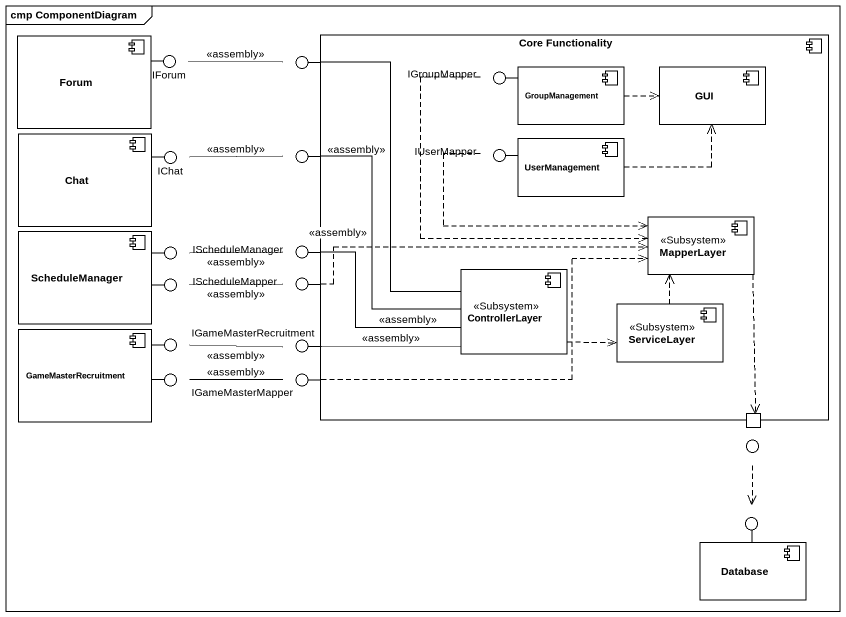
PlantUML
@startuml
mainframe cmp ComponentDiagram
component Forum
() IForum
() " " as lollipop1
component "Core Functionality" as Core_Functionality {
  component GroupManagement
  component GUI
  component UserManagement
  component MapperLayer <<Subsystem>>
  component ControllerLayer <<Subsystem>>
  component ServiceLayer <<Subsystem>>
  port " " as port1
}
() IGroupMapper
component Chat
() IChat
() " " as lollipop2
() IUserMapper
component ScheduleManager
() IScheduleManager
() " " as lollipop3
() IScheduleMapper
() " " as lollipop4
component GameMasterRecruitment
() IGameMasterRecruitment
() IGameMasterMapper
() " " as lollipop5
() " " as lollipop6
() " " as lollipop7
() " " as lollipop8
component "Database" as Database_
Forum -right- IForum
Core_Functionality -up- lollipop1
GroupManagement -left- IGroupMapper
Chat -right- IChat
Core_Functionality -left- lollipop2
UserManagement -left- IUserMapper
ScheduleManager -right- IScheduleManager
Core_Functionality -left- lollipop3
ScheduleManager -right- IScheduleMapper
Core_Functionality -left- lollipop4
GameMasterRecruitment -right- IGameMasterRecruitment
GameMasterRecruitment -right- IGameMasterMapper
Core_Functionality -left- lollipop5
Core_Functionality -left- lollipop6
Database_ -up- lollipop8
lollipop1 -left- IForum : <<assembly>>
lollipop1 -- ControllerLayer : <<assembly>>
IGroupMapper ..> MapperLayer
GroupManagement .right.> GUI
lollipop2 -left- IChat : <<assembly>>
lollipop2 -- ControllerLayer : <<assembly>>
IUserMapper .right.> MapperLayer
UserManagement .right.> GUI
lollipop3 -left- IScheduleManager : <<assembly>>
lollipop3 -right- ControllerLayer : <<assembly>>
MapperLayer ..> port1
lollipop4 .right.> MapperLayer
lollipop4 -left- IScheduleMapper : <<assembly>>
ControllerLayer .right.> ServiceLayer
ServiceLayer .up.> MapperLayer
lollipop5 -right- ControllerLayer : <<assembly>>
lollipop5 -left- IGameMasterRecruitment : <<assembly>>
lollipop6 .right.> MapperLayer
lollipop6 -left- IGameMasterMapper : <<assembly>>
lollipop7 ..> lollipop8
@enduml
